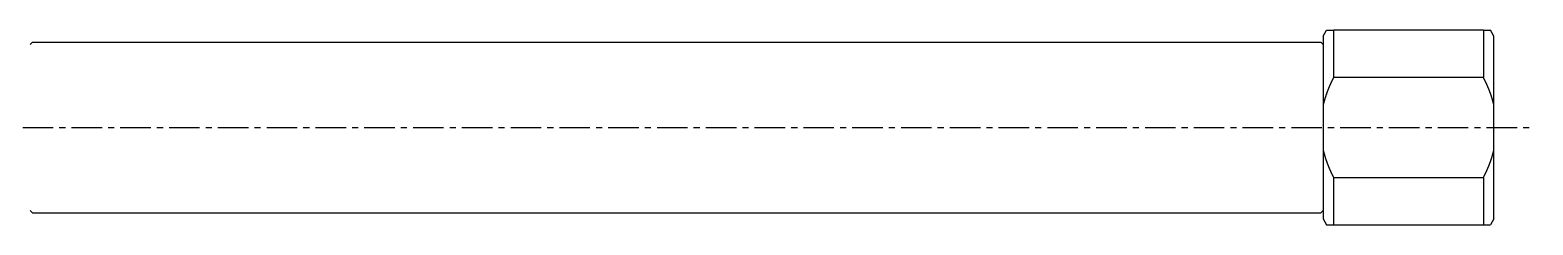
# Model space of a CAD drawing. Extents: x 56 to 259, y 61 to 128.
# Drawn here: x 135.4 to 197, y 107.4 to 115.4 of the extents above; entities that cross this region are included whole.
import ezdxf

# ---------------------------------------------------------------- set-up
doc = ezdxf.new("R2010")
doc.units = 0
doc.linetypes.add('CENTER', pattern=[2, 1.25, -0.25, 0.25, -0.25])
doc.layers.get('0').update_dxf_attribs({"linetype": 'CONTINUOUS'})
doc.layers.add('CENTER', color=1, linetype='CENTER')

msp = doc.modelspace()

# ---------------------------------------------------------------- linework, layer by layer
at = {"color": 7, "linetype": 'CONTINUOUS'}
for p, q in [((188.423, 115.123), (188.568, 115.373)), ((188.568, 115.373), (188.856, 115.373)), ((194.99, 115.373), (188.856, 115.373)), ((188.856, 113.434), (188.856, 115.373)), ((194.99, 115.373), (195.279, 115.373)), ((194.99, 115.373), (194.99, 113.434)), ((195.423, 115.123), (195.279, 115.373)), ((135.423, 114.773), (135.523, 114.873)), ((135.523, 114.873), (188.323, 114.873)), ((188.423, 114.773), (188.323, 114.873)), ((188.423, 115.123), (188.423, 107.623)), ((195.423, 107.623), (195.423, 115.123)), ((188.856, 113.434), (194.99, 113.434)), ((194.99, 109.311), (188.856, 109.311)), ((188.856, 107.373), (188.856, 109.311)), ((194.99, 109.311), (194.99, 107.373)), ((135.423, 107.973), (135.523, 107.873)), ((135.523, 107.873), (188.323, 107.873)), ((188.423, 107.973), (188.323, 107.873)), ((188.423, 107.623), (188.568, 107.373)), ((188.568, 107.373), (188.856, 107.373)), ((188.856, 107.373), (194.99, 107.373)), ((194.99, 107.373), (195.279, 107.373)), ((195.423, 107.623), (195.279, 107.373))]:
    msp.add_line(p, q, dxfattribs=at)
at = {"color": 7}
for points in [[(188.856, 113.434, 0), (188.854, 113.431, 0), (188.852, 113.427, 0), (188.85, 113.423, 0), (188.848, 113.419, 0), (188.846, 113.415, 0), (188.844, 113.412, 0), (188.842, 113.408, 0), (188.84, 113.404, 0), (188.838, 113.4, 0), (188.836, 113.397, 0), (188.835, 113.393, 0), (188.833, 113.389, 0), (188.831, 113.385, 0), (188.829, 113.381, 0), (188.827, 113.378, 0), (188.825, 113.374, 0), (188.823, 113.37, 0), (188.821, 113.366, 0), (188.819, 113.363, 0), (188.817, 113.359, 0), (188.815, 113.355, 0), (188.813, 113.351, 0), (188.811, 113.347, 0), (188.809, 113.344, 0), (188.807, 113.34, 0), (188.806, 113.336, 0), (188.804, 113.332, 0), (188.802, 113.328, 0), (188.8, 113.325, 0), (188.798, 113.321, 0), (188.796, 113.317, 0), (188.794, 113.313, 0), (188.792, 113.309, 0), (188.79, 113.306, 0), (188.789, 113.302, 0), (188.787, 113.298, 0), (188.785, 113.294, 0), (188.783, 113.29, 0), (188.781, 113.286, 0), (188.779, 113.283, 0), (188.777, 113.279, 0), (188.775, 113.275, 0), (188.774, 113.271, 0), (188.772, 113.267, 0), (188.77, 113.263, 0), (188.768, 113.26, 0), (188.766, 113.256, 0), (188.764, 113.252, 0), (188.763, 113.248, 0), (188.761, 113.244, 0), (188.759, 113.24, 0), (188.757, 113.237, 0), (188.755, 113.233, 0), (188.753, 113.229, 0), (188.752, 113.225, 0), (188.75, 113.221, 0), (188.748, 113.217, 0), (188.746, 113.214, 0), (188.744, 113.21, 0), (188.743, 113.206, 0), (188.741, 113.202, 0), (188.739, 113.198, 0), (188.737, 113.194, 0), (188.735, 113.19, 0), (188.734, 113.187, 0), (188.732, 113.183, 0), (188.73, 113.179, 0), (188.728, 113.175, 0), (188.726, 113.171, 0), (188.725, 113.167, 0), (188.723, 113.163, 0), (188.721, 113.16, 0), (188.719, 113.156, 0), (188.718, 113.152, 0), (188.716, 113.148, 0), (188.714, 113.144, 0), (188.712, 113.14, 0), (188.711, 113.136, 0), (188.709, 113.132, 0), (188.707, 113.128, 0), (188.705, 113.125, 0), (188.704, 113.121, 0), (188.702, 113.117, 0), (188.7, 113.113, 0), (188.699, 113.109, 0), (188.697, 113.105, 0), (188.695, 113.101, 0), (188.693, 113.097, 0), (188.692, 113.093, 0), (188.69, 113.09, 0), (188.688, 113.086, 0), (188.687, 113.082, 0), (188.685, 113.078, 0), (188.683, 113.074, 0), (188.682, 113.07, 0), (188.68, 113.066, 0), (188.678, 113.062, 0), (188.677, 113.058, 0), (188.675, 113.054, 0), (188.673, 113.051, 0), (188.672, 113.047, 0), (188.67, 113.043, 0), (188.668, 113.039, 0), (188.667, 113.035, 0), (188.665, 113.031, 0), (188.663, 113.027, 0), (188.662, 113.023, 0), (188.66, 113.019, 0), (188.658, 113.015, 0), (188.657, 113.011, 0), (188.655, 113.007, 0), (188.653, 113.003, 0), (188.652, 113, 0), (188.65, 112.996, 0), (188.649, 112.992, 0), (188.647, 112.988, 0), (188.645, 112.984, 0), (188.644, 112.98, 0), (188.642, 112.976, 0), (188.641, 112.972, 0), (188.639, 112.968, 0), (188.637, 112.964, 0), (188.636, 112.96, 0), (188.634, 112.956, 0), (188.633, 112.952, 0), (188.631, 112.948, 0), (188.629, 112.944, 0), (188.628, 112.94, 0), (188.626, 112.937, 0), (188.625, 112.933, 0), (188.623, 112.929, 0), (188.622, 112.925, 0), (188.62, 112.921, 0), (188.618, 112.917, 0), (188.617, 112.913, 0), (188.615, 112.909, 0), (188.614, 112.905, 0), (188.612, 112.901, 0), (188.611, 112.897, 0), (188.609, 112.893, 0), (188.608, 112.889, 0), (188.606, 112.885, 0), (188.605, 112.881, 0), (188.603, 112.877, 0), (188.602, 112.873, 0), (188.6, 112.869, 0), (188.599, 112.865, 0), (188.597, 112.861, 0), (188.596, 112.857, 0), (188.594, 112.853, 0), (188.593, 112.849, 0), (188.591, 112.845, 0), (188.59, 112.841, 0), (188.588, 112.837, 0), (188.587, 112.833, 0), (188.585, 112.829, 0), (188.584, 112.825, 0), (188.582, 112.821, 0), (188.581, 112.817, 0), (188.579, 112.813, 0), (188.578, 112.809, 0), (188.576, 112.805, 0), (188.575, 112.801, 0), (188.573, 112.797, 0), (188.572, 112.793, 0), (188.571, 112.789, 0), (188.569, 112.785, 0), (188.568, 112.781, 0), (188.566, 112.777, 0), (188.565, 112.773, 0), (188.563, 112.769, 0), (188.562, 112.765, 0), (188.561, 112.761, 0), (188.559, 112.757, 0), (188.558, 112.753, 0), (188.556, 112.749, 0), (188.555, 112.745, 0), (188.554, 112.741, 0), (188.552, 112.737, 0), (188.551, 112.733, 0), (188.549, 112.729, 0), (188.548, 112.725, 0), (188.547, 112.721, 0), (188.545, 112.717, 0), (188.544, 112.713, 0), (188.542, 112.709, 0), (188.541, 112.705, 0), (188.54, 112.701, 0), (188.538, 112.697, 0), (188.537, 112.693, 0), (188.536, 112.689, 0), (188.534, 112.685, 0), (188.533, 112.681, 0), (188.532, 112.677, 0), (188.53, 112.673, 0), (188.529, 112.669, 0), (188.528, 112.665, 0), (188.526, 112.661, 0), (188.525, 112.657, 0), (188.524, 112.653, 0), (188.522, 112.649, 0), (188.521, 112.645, 0), (188.52, 112.64, 0), (188.518, 112.636, 0), (188.517, 112.632, 0), (188.516, 112.628, 0), (188.514, 112.624, 0), (188.513, 112.62, 0), (188.512, 112.616, 0), (188.511, 112.612, 0), (188.509, 112.608, 0), (188.508, 112.604, 0), (188.507, 112.6, 0), (188.506, 112.596, 0), (188.504, 112.592, 0), (188.503, 112.588, 0), (188.502, 112.584, 0), (188.5, 112.58, 0), (188.499, 112.576, 0), (188.498, 112.572, 0), (188.497, 112.567, 0), (188.496, 112.563, 0), (188.494, 112.559, 0), (188.493, 112.555, 0), (188.492, 112.551, 0), (188.491, 112.547, 0), (188.489, 112.543, 0), (188.488, 112.539, 0), (188.487, 112.535, 0), (188.486, 112.531, 0), (188.485, 112.527, 0), (188.483, 112.523, 0), (188.482, 112.519, 0), (188.481, 112.514, 0), (188.48, 112.51, 0), (188.479, 112.506, 0), (188.477, 112.502, 0), (188.476, 112.498, 0), (188.475, 112.494, 0), (188.474, 112.49, 0), (188.473, 112.486, 0), (188.472, 112.482, 0), (188.47, 112.478, 0), (188.469, 112.474, 0), (188.468, 112.47, 0), (188.467, 112.465, 0), (188.466, 112.461, 0), (188.465, 112.457, 0), (188.463, 112.453, 0), (188.462, 112.449, 0), (188.461, 112.445, 0), (188.46, 112.441, 0), (188.459, 112.437, 0), (188.458, 112.433, 0), (188.457, 112.429, 0), (188.456, 112.424, 0), (188.455, 112.42, 0), (188.453, 112.416, 0), (188.452, 112.412, 0), (188.451, 112.408, 0), (188.45, 112.404, 0), (188.449, 112.4, 0), (188.448, 112.396, 0), (188.447, 112.392, 0), (188.446, 112.387, 0), (188.445, 112.383, 0), (188.444, 112.379, 0), (188.443, 112.375, 0), (188.442, 112.371, 0), (188.44, 112.367, 0), (188.439, 112.363, 0), (188.438, 112.359, 0), (188.437, 112.354, 0), (188.436, 112.35, 0), (188.435, 112.346, 0), (188.434, 112.342, 0), (188.433, 112.338, 0), (188.432, 112.334, 0), (188.431, 112.33, 0), (188.43, 112.326, 0), (188.429, 112.321, 0), (188.428, 112.317, 0), (188.427, 112.313, 0), (188.426, 112.309, 0), (188.425, 112.305, 0), (188.424, 112.301, 0), (188.423, 112.297, 0)], [(195.423, 112.297, 0), (195.422, 112.301, 0), (195.421, 112.305, 0), (195.42, 112.309, 0), (195.419, 112.314, 0), (195.418, 112.318, 0), (195.417, 112.322, 0), (195.416, 112.326, 0), (195.415, 112.33, 0), (195.414, 112.334, 0), (195.413, 112.338, 0), (195.412, 112.342, 0), (195.411, 112.347, 0), (195.41, 112.351, 0), (195.409, 112.355, 0), (195.408, 112.359, 0), (195.407, 112.363, 0), (195.406, 112.367, 0), (195.405, 112.371, 0), (195.404, 112.375, 0), (195.403, 112.38, 0), (195.402, 112.384, 0), (195.4, 112.388, 0), (195.399, 112.392, 0), (195.398, 112.396, 0), (195.397, 112.4, 0), (195.396, 112.404, 0), (195.395, 112.408, 0), (195.394, 112.412, 0), (195.393, 112.417, 0), (195.392, 112.421, 0), (195.391, 112.425, 0), (195.39, 112.429, 0), (195.388, 112.433, 0), (195.387, 112.437, 0), (195.386, 112.441, 0), (195.385, 112.445, 0), (195.384, 112.449, 0), (195.383, 112.453, 0), (195.382, 112.458, 0), (195.381, 112.462, 0), (195.379, 112.466, 0), (195.378, 112.47, 0), (195.377, 112.474, 0), (195.376, 112.478, 0), (195.375, 112.482, 0), (195.374, 112.486, 0), (195.372, 112.49, 0), (195.371, 112.494, 0), (195.37, 112.498, 0), (195.369, 112.503, 0), (195.368, 112.507, 0), (195.367, 112.511, 0), (195.365, 112.515, 0), (195.364, 112.519, 0), (195.363, 112.523, 0), (195.362, 112.527, 0), (195.361, 112.531, 0), (195.359, 112.535, 0), (195.358, 112.539, 0), (195.357, 112.543, 0), (195.356, 112.547, 0), (195.354, 112.551, 0), (195.353, 112.556, 0), (195.352, 112.56, 0), (195.351, 112.564, 0), (195.35, 112.568, 0), (195.348, 112.572, 0), (195.347, 112.576, 0), (195.346, 112.58, 0), (195.345, 112.584, 0), (195.343, 112.588, 0), (195.342, 112.592, 0), (195.341, 112.596, 0), (195.34, 112.6, 0), (195.338, 112.604, 0), (195.337, 112.608, 0), (195.336, 112.612, 0), (195.334, 112.616, 0), (195.333, 112.621, 0), (195.332, 112.625, 0), (195.331, 112.629, 0), (195.329, 112.633, 0), (195.328, 112.637, 0), (195.327, 112.641, 0), (195.325, 112.645, 0), (195.324, 112.649, 0), (195.323, 112.653, 0), (195.321, 112.657, 0), (195.32, 112.661, 0), (195.319, 112.665, 0), (195.317, 112.669, 0), (195.316, 112.673, 0), (195.315, 112.677, 0), (195.313, 112.681, 0), (195.312, 112.685, 0), (195.311, 112.689, 0), (195.309, 112.693, 0), (195.308, 112.697, 0), (195.307, 112.701, 0), (195.305, 112.705, 0), (195.304, 112.709, 0), (195.302, 112.713, 0), (195.301, 112.717, 0), (195.3, 112.721, 0), (195.298, 112.725, 0), (195.297, 112.729, 0), (195.296, 112.733, 0), (195.294, 112.737, 0), (195.293, 112.742, 0), (195.291, 112.746, 0), (195.29, 112.75, 0), (195.289, 112.754, 0), (195.287, 112.758, 0), (195.286, 112.762, 0), (195.284, 112.766, 0), (195.283, 112.77, 0), (195.281, 112.774, 0), (195.28, 112.778, 0), (195.279, 112.782, 0), (195.277, 112.786, 0), (195.276, 112.79, 0), (195.274, 112.794, 0), (195.273, 112.798, 0), (195.271, 112.802, 0), (195.27, 112.806, 0), (195.269, 112.81, 0), (195.267, 112.814, 0), (195.266, 112.818, 0), (195.264, 112.822, 0), (195.263, 112.826, 0), (195.261, 112.83, 0), (195.26, 112.834, 0), (195.258, 112.838, 0), (195.257, 112.841, 0), (195.255, 112.845, 0), (195.254, 112.849, 0), (195.252, 112.853, 0), (195.251, 112.857, 0), (195.249, 112.861, 0), (195.248, 112.865, 0), (195.246, 112.869, 0), (195.245, 112.873, 0), (195.243, 112.877, 0), (195.242, 112.881, 0), (195.24, 112.885, 0), (195.239, 112.889, 0), (195.237, 112.893, 0), (195.236, 112.897, 0), (195.234, 112.901, 0), (195.232, 112.905, 0), (195.231, 112.909, 0), (195.229, 112.913, 0), (195.228, 112.917, 0), (195.226, 112.921, 0), (195.225, 112.925, 0), (195.223, 112.929, 0), (195.222, 112.933, 0), (195.22, 112.937, 0), (195.218, 112.941, 0), (195.217, 112.945, 0), (195.215, 112.949, 0), (195.214, 112.952, 0), (195.212, 112.956, 0), (195.211, 112.96, 0), (195.209, 112.964, 0), (195.207, 112.968, 0), (195.206, 112.972, 0), (195.204, 112.976, 0), (195.203, 112.98, 0), (195.201, 112.984, 0), (195.199, 112.988, 0), (195.198, 112.992, 0), (195.196, 112.996, 0), (195.195, 113, 0), (195.193, 113.004, 0), (195.191, 113.008, 0), (195.19, 113.012, 0), (195.188, 113.015, 0), (195.186, 113.019, 0), (195.185, 113.023, 0), (195.183, 113.027, 0), (195.181, 113.031, 0), (195.18, 113.035, 0), (195.178, 113.039, 0), (195.176, 113.043, 0), (195.175, 113.047, 0), (195.173, 113.051, 0), (195.171, 113.055, 0), (195.17, 113.058, 0), (195.168, 113.062, 0), (195.166, 113.066, 0), (195.165, 113.07, 0), (195.163, 113.074, 0), (195.161, 113.078, 0), (195.16, 113.082, 0), (195.158, 113.086, 0), (195.156, 113.09, 0), (195.155, 113.094, 0), (195.153, 113.098, 0), (195.151, 113.101, 0), (195.149, 113.105, 0), (195.148, 113.109, 0), (195.146, 113.113, 0), (195.144, 113.117, 0), (195.143, 113.121, 0), (195.141, 113.125, 0), (195.139, 113.129, 0), (195.137, 113.132, 0), (195.136, 113.136, 0), (195.134, 113.14, 0), (195.132, 113.144, 0), (195.13, 113.148, 0), (195.129, 113.152, 0), (195.127, 113.156, 0), (195.125, 113.16, 0), (195.123, 113.163, 0), (195.122, 113.167, 0), (195.12, 113.171, 0), (195.118, 113.175, 0), (195.116, 113.179, 0), (195.115, 113.183, 0), (195.113, 113.187, 0), (195.111, 113.191, 0), (195.109, 113.194, 0), (195.107, 113.198, 0), (195.106, 113.202, 0), (195.104, 113.206, 0), (195.102, 113.21, 0), (195.1, 113.214, 0), (195.098, 113.217, 0), (195.097, 113.221, 0), (195.095, 113.225, 0), (195.093, 113.229, 0), (195.091, 113.233, 0), (195.089, 113.237, 0), (195.087, 113.241, 0), (195.086, 113.244, 0), (195.084, 113.248, 0), (195.082, 113.252, 0), (195.08, 113.256, 0), (195.078, 113.26, 0), (195.076, 113.264, 0), (195.075, 113.267, 0), (195.073, 113.271, 0), (195.071, 113.275, 0), (195.069, 113.279, 0), (195.067, 113.283, 0), (195.065, 113.286, 0), (195.063, 113.29, 0), (195.062, 113.294, 0), (195.06, 113.298, 0), (195.058, 113.302, 0), (195.056, 113.306, 0), (195.054, 113.309, 0), (195.052, 113.313, 0), (195.05, 113.317, 0), (195.048, 113.321, 0), (195.047, 113.325, 0), (195.045, 113.328, 0), (195.043, 113.332, 0), (195.041, 113.336, 0), (195.039, 113.34, 0), (195.037, 113.344, 0), (195.035, 113.347, 0), (195.033, 113.351, 0), (195.031, 113.355, 0), (195.029, 113.359, 0), (195.027, 113.363, 0), (195.025, 113.366, 0), (195.024, 113.37, 0), (195.022, 113.374, 0), (195.02, 113.378, 0), (195.018, 113.381, 0), (195.016, 113.385, 0), (195.014, 113.389, 0), (195.012, 113.393, 0), (195.01, 113.397, 0), (195.008, 113.4, 0), (195.006, 113.404, 0), (195.004, 113.408, 0), (195.002, 113.412, 0), (195, 113.415, 0), (194.998, 113.419, 0), (194.996, 113.423, 0), (194.994, 113.427, 0), (194.992, 113.431, 0), (194.99, 113.434, 0)], [(188.423, 110.448, 0), (188.424, 110.444, 0), (188.425, 110.44, 0), (188.426, 110.436, 0), (188.427, 110.432, 0), (188.428, 110.428, 0), (188.429, 110.424, 0), (188.43, 110.419, 0), (188.431, 110.415, 0), (188.432, 110.411, 0), (188.433, 110.407, 0), (188.434, 110.403, 0), (188.435, 110.399, 0), (188.436, 110.395, 0), (188.437, 110.391, 0), (188.438, 110.386, 0), (188.44, 110.382, 0), (188.441, 110.378, 0), (188.442, 110.374, 0), (188.443, 110.37, 0), (188.444, 110.366, 0), (188.445, 110.362, 0), (188.446, 110.358, 0), (188.447, 110.354, 0), (188.448, 110.349, 0), (188.449, 110.345, 0), (188.45, 110.341, 0), (188.451, 110.337, 0), (188.452, 110.333, 0), (188.454, 110.329, 0), (188.455, 110.325, 0), (188.456, 110.321, 0), (188.457, 110.317, 0), (188.458, 110.312, 0), (188.459, 110.308, 0), (188.46, 110.304, 0), (188.461, 110.3, 0), (188.462, 110.296, 0), (188.464, 110.292, 0), (188.465, 110.288, 0), (188.466, 110.284, 0), (188.467, 110.28, 0), (188.468, 110.276, 0), (188.469, 110.271, 0), (188.47, 110.267, 0), (188.472, 110.263, 0), (188.473, 110.259, 0), (188.474, 110.255, 0), (188.475, 110.251, 0), (188.476, 110.247, 0), (188.477, 110.243, 0), (188.479, 110.239, 0), (188.48, 110.235, 0), (188.481, 110.231, 0), (188.482, 110.227, 0), (188.483, 110.222, 0), (188.485, 110.218, 0), (188.486, 110.214, 0), (188.487, 110.21, 0), (188.488, 110.206, 0), (188.489, 110.202, 0), (188.491, 110.198, 0), (188.492, 110.194, 0), (188.493, 110.19, 0), (188.494, 110.186, 0), (188.496, 110.182, 0), (188.497, 110.178, 0), (188.498, 110.174, 0), (188.499, 110.17, 0), (188.501, 110.165, 0), (188.502, 110.161, 0), (188.503, 110.157, 0), (188.504, 110.153, 0), (188.506, 110.149, 0), (188.507, 110.145, 0), (188.508, 110.141, 0), (188.509, 110.137, 0), (188.511, 110.133, 0), (188.512, 110.129, 0), (188.513, 110.125, 0), (188.515, 110.121, 0), (188.516, 110.117, 0), (188.517, 110.113, 0), (188.518, 110.109, 0), (188.52, 110.105, 0), (188.521, 110.101, 0), (188.522, 110.097, 0), (188.524, 110.093, 0), (188.525, 110.088, 0), (188.526, 110.084, 0), (188.528, 110.08, 0), (188.529, 110.076, 0), (188.53, 110.072, 0), (188.532, 110.068, 0), (188.533, 110.064, 0), (188.534, 110.06, 0), (188.536, 110.056, 0), (188.537, 110.052, 0), (188.538, 110.048, 0), (188.54, 110.044, 0), (188.541, 110.04, 0), (188.543, 110.036, 0), (188.544, 110.032, 0), (188.545, 110.028, 0), (188.547, 110.024, 0), (188.548, 110.02, 0), (188.549, 110.016, 0), (188.551, 110.012, 0), (188.552, 110.008, 0), (188.554, 110.004, 0), (188.555, 110, 0), (188.556, 109.996, 0), (188.558, 109.992, 0), (188.559, 109.988, 0), (188.561, 109.984, 0), (188.562, 109.98, 0), (188.563, 109.976, 0), (188.565, 109.972, 0), (188.566, 109.968, 0), (188.568, 109.964, 0), (188.569, 109.96, 0), (188.571, 109.956, 0), (188.572, 109.952, 0), (188.574, 109.948, 0), (188.575, 109.944, 0), (188.576, 109.94, 0), (188.578, 109.936, 0), (188.579, 109.932, 0), (188.581, 109.928, 0), (188.582, 109.924, 0), (188.584, 109.92, 0), (188.585, 109.916, 0), (188.587, 109.912, 0), (188.588, 109.908, 0), (188.59, 109.904, 0), (188.591, 109.9, 0), (188.593, 109.896, 0), (188.594, 109.892, 0), (188.596, 109.888, 0), (188.597, 109.884, 0), (188.599, 109.88, 0), (188.6, 109.876, 0), (188.602, 109.872, 0), (188.603, 109.868, 0), (188.605, 109.864, 0), (188.606, 109.86, 0), (188.608, 109.856, 0), (188.609, 109.852, 0), (188.611, 109.848, 0), (188.612, 109.844, 0), (188.614, 109.84, 0), (188.615, 109.836, 0), (188.617, 109.832, 0), (188.619, 109.829, 0), (188.62, 109.825, 0), (188.622, 109.821, 0), (188.623, 109.817, 0), (188.625, 109.813, 0), (188.626, 109.809, 0), (188.628, 109.805, 0), (188.629, 109.801, 0), (188.631, 109.797, 0), (188.633, 109.793, 0), (188.634, 109.789, 0), (188.636, 109.785, 0), (188.637, 109.781, 0), (188.639, 109.777, 0), (188.641, 109.773, 0), (188.642, 109.769, 0), (188.644, 109.765, 0), (188.645, 109.761, 0), (188.647, 109.757, 0), (188.649, 109.754, 0), (188.65, 109.75, 0), (188.652, 109.746, 0), (188.654, 109.742, 0), (188.655, 109.738, 0), (188.657, 109.734, 0), (188.658, 109.73, 0), (188.66, 109.726, 0), (188.662, 109.722, 0), (188.663, 109.718, 0), (188.665, 109.714, 0), (188.667, 109.71, 0), (188.668, 109.706, 0), (188.67, 109.703, 0), (188.672, 109.699, 0), (188.673, 109.695, 0), (188.675, 109.691, 0), (188.677, 109.687, 0), (188.678, 109.683, 0), (188.68, 109.679, 0), (188.682, 109.675, 0), (188.683, 109.671, 0), (188.685, 109.667, 0), (188.687, 109.664, 0), (188.688, 109.66, 0), (188.69, 109.656, 0), (188.692, 109.652, 0), (188.694, 109.648, 0), (188.695, 109.644, 0), (188.697, 109.64, 0), (188.699, 109.636, 0), (188.7, 109.632, 0), (188.702, 109.628, 0), (188.704, 109.625, 0), (188.706, 109.621, 0), (188.707, 109.617, 0), (188.709, 109.613, 0), (188.711, 109.609, 0), (188.712, 109.605, 0), (188.714, 109.601, 0), (188.716, 109.597, 0), (188.718, 109.594, 0), (188.719, 109.59, 0), (188.721, 109.586, 0), (188.723, 109.582, 0), (188.725, 109.578, 0), (188.727, 109.574, 0), (188.728, 109.57, 0), (188.73, 109.566, 0), (188.732, 109.563, 0), (188.734, 109.559, 0), (188.735, 109.555, 0), (188.737, 109.551, 0), (188.739, 109.547, 0), (188.741, 109.543, 0), (188.743, 109.539, 0), (188.744, 109.536, 0), (188.746, 109.532, 0), (188.748, 109.528, 0), (188.75, 109.524, 0), (188.752, 109.52, 0), (188.753, 109.516, 0), (188.755, 109.513, 0), (188.757, 109.509, 0), (188.759, 109.505, 0), (188.761, 109.501, 0), (188.763, 109.497, 0), (188.764, 109.493, 0), (188.766, 109.49, 0), (188.768, 109.486, 0), (188.77, 109.482, 0), (188.772, 109.478, 0), (188.774, 109.474, 0), (188.775, 109.47, 0), (188.777, 109.467, 0), (188.779, 109.463, 0), (188.781, 109.459, 0), (188.783, 109.455, 0), (188.785, 109.451, 0), (188.787, 109.447, 0), (188.789, 109.444, 0), (188.79, 109.44, 0), (188.792, 109.436, 0), (188.794, 109.432, 0), (188.796, 109.428, 0), (188.798, 109.425, 0), (188.8, 109.421, 0), (188.802, 109.417, 0), (188.804, 109.413, 0), (188.806, 109.409, 0), (188.807, 109.406, 0), (188.809, 109.402, 0), (188.811, 109.398, 0), (188.813, 109.394, 0), (188.815, 109.39, 0), (188.817, 109.387, 0), (188.819, 109.383, 0), (188.821, 109.379, 0), (188.823, 109.375, 0), (188.825, 109.371, 0), (188.827, 109.368, 0), (188.829, 109.364, 0), (188.831, 109.36, 0), (188.833, 109.356, 0), (188.835, 109.353, 0), (188.836, 109.349, 0), (188.838, 109.345, 0), (188.84, 109.341, 0), (188.842, 109.337, 0), (188.844, 109.334, 0), (188.846, 109.33, 0), (188.848, 109.326, 0), (188.85, 109.322, 0), (188.852, 109.319, 0), (188.854, 109.315, 0), (188.856, 109.311, 0)], [(194.99, 109.311, 0), (194.992, 109.315, 0), (194.994, 109.319, 0), (194.996, 109.322, 0), (194.998, 109.326, 0), (195, 109.33, 0), (195.002, 109.334, 0), (195.004, 109.338, 0), (195.006, 109.341, 0), (195.008, 109.345, 0), (195.01, 109.349, 0), (195.012, 109.353, 0), (195.014, 109.356, 0), (195.016, 109.36, 0), (195.018, 109.364, 0), (195.02, 109.368, 0), (195.022, 109.372, 0), (195.024, 109.375, 0), (195.025, 109.379, 0), (195.027, 109.383, 0), (195.029, 109.387, 0), (195.031, 109.39, 0), (195.033, 109.394, 0), (195.035, 109.398, 0), (195.037, 109.402, 0), (195.039, 109.406, 0), (195.041, 109.409, 0), (195.043, 109.413, 0), (195.045, 109.417, 0), (195.047, 109.421, 0), (195.048, 109.425, 0), (195.05, 109.428, 0), (195.052, 109.432, 0), (195.054, 109.436, 0), (195.056, 109.44, 0), (195.058, 109.444, 0), (195.06, 109.448, 0), (195.062, 109.451, 0), (195.063, 109.455, 0), (195.065, 109.459, 0), (195.067, 109.463, 0), (195.069, 109.467, 0), (195.071, 109.47, 0), (195.073, 109.474, 0), (195.075, 109.478, 0), (195.076, 109.482, 0), (195.078, 109.486, 0), (195.08, 109.49, 0), (195.082, 109.493, 0), (195.084, 109.497, 0), (195.086, 109.501, 0), (195.088, 109.505, 0), (195.089, 109.509, 0), (195.091, 109.513, 0), (195.093, 109.516, 0), (195.095, 109.52, 0), (195.097, 109.524, 0), (195.098, 109.528, 0), (195.1, 109.532, 0), (195.102, 109.536, 0), (195.104, 109.54, 0), (195.106, 109.543, 0), (195.107, 109.547, 0), (195.109, 109.551, 0), (195.111, 109.555, 0), (195.113, 109.559, 0), (195.115, 109.563, 0), (195.116, 109.567, 0), (195.118, 109.57, 0), (195.12, 109.574, 0), (195.122, 109.578, 0), (195.123, 109.582, 0), (195.125, 109.586, 0), (195.127, 109.59, 0), (195.129, 109.594, 0), (195.13, 109.598, 0), (195.132, 109.601, 0), (195.134, 109.605, 0), (195.136, 109.609, 0), (195.137, 109.613, 0), (195.139, 109.617, 0), (195.141, 109.621, 0), (195.143, 109.625, 0), (195.144, 109.629, 0), (195.146, 109.632, 0), (195.148, 109.636, 0), (195.15, 109.64, 0), (195.151, 109.644, 0), (195.153, 109.648, 0), (195.155, 109.652, 0), (195.156, 109.656, 0), (195.158, 109.66, 0), (195.16, 109.664, 0), (195.161, 109.668, 0), (195.163, 109.671, 0), (195.165, 109.675, 0), (195.166, 109.679, 0), (195.168, 109.683, 0), (195.17, 109.687, 0), (195.172, 109.691, 0), (195.173, 109.695, 0), (195.175, 109.699, 0), (195.177, 109.703, 0), (195.178, 109.707, 0), (195.18, 109.711, 0), (195.181, 109.714, 0), (195.183, 109.718, 0), (195.185, 109.722, 0), (195.186, 109.726, 0), (195.188, 109.73, 0), (195.19, 109.734, 0), (195.191, 109.738, 0), (195.193, 109.742, 0), (195.195, 109.746, 0), (195.196, 109.75, 0), (195.198, 109.754, 0), (195.199, 109.758, 0), (195.201, 109.762, 0), (195.203, 109.766, 0), (195.204, 109.769, 0), (195.206, 109.773, 0), (195.207, 109.777, 0), (195.209, 109.781, 0), (195.211, 109.785, 0), (195.212, 109.789, 0), (195.214, 109.793, 0), (195.215, 109.797, 0), (195.217, 109.801, 0), (195.219, 109.805, 0), (195.22, 109.809, 0), (195.222, 109.813, 0), (195.223, 109.817, 0), (195.225, 109.821, 0), (195.226, 109.825, 0), (195.228, 109.829, 0), (195.229, 109.833, 0), (195.231, 109.837, 0), (195.233, 109.841, 0), (195.234, 109.845, 0), (195.236, 109.849, 0), (195.237, 109.852, 0), (195.239, 109.856, 0), (195.24, 109.86, 0), (195.242, 109.864, 0), (195.243, 109.868, 0), (195.245, 109.872, 0), (195.246, 109.876, 0), (195.248, 109.88, 0), (195.249, 109.884, 0), (195.251, 109.888, 0), (195.252, 109.892, 0), (195.254, 109.896, 0), (195.255, 109.9, 0), (195.257, 109.904, 0), (195.258, 109.908, 0), (195.26, 109.912, 0), (195.261, 109.916, 0), (195.263, 109.92, 0), (195.264, 109.924, 0), (195.266, 109.928, 0), (195.267, 109.932, 0), (195.269, 109.936, 0), (195.27, 109.94, 0), (195.271, 109.944, 0), (195.273, 109.948, 0), (195.274, 109.952, 0), (195.276, 109.956, 0), (195.277, 109.96, 0), (195.279, 109.964, 0), (195.28, 109.968, 0), (195.282, 109.972, 0), (195.283, 109.976, 0), (195.284, 109.98, 0), (195.286, 109.984, 0), (195.287, 109.988, 0), (195.289, 109.992, 0), (195.29, 109.996, 0), (195.291, 110, 0), (195.293, 110.004, 0), (195.294, 110.008, 0), (195.296, 110.012, 0), (195.297, 110.016, 0), (195.298, 110.02, 0), (195.3, 110.024, 0), (195.301, 110.028, 0), (195.303, 110.032, 0), (195.304, 110.036, 0), (195.305, 110.04, 0), (195.307, 110.044, 0), (195.308, 110.048, 0), (195.309, 110.052, 0), (195.311, 110.056, 0), (195.312, 110.061, 0), (195.313, 110.065, 0), (195.315, 110.069, 0), (195.316, 110.073, 0), (195.317, 110.077, 0), (195.319, 110.081, 0), (195.32, 110.085, 0), (195.321, 110.089, 0), (195.323, 110.093, 0), (195.324, 110.097, 0), (195.325, 110.101, 0), (195.327, 110.105, 0), (195.328, 110.109, 0), (195.329, 110.113, 0), (195.331, 110.117, 0), (195.332, 110.121, 0), (195.333, 110.125, 0), (195.334, 110.129, 0), (195.336, 110.133, 0), (195.337, 110.137, 0), (195.338, 110.141, 0), (195.34, 110.145, 0), (195.341, 110.15, 0), (195.342, 110.154, 0), (195.343, 110.158, 0), (195.345, 110.162, 0), (195.346, 110.166, 0), (195.347, 110.17, 0), (195.348, 110.174, 0), (195.35, 110.178, 0), (195.351, 110.182, 0), (195.352, 110.186, 0), (195.353, 110.19, 0), (195.355, 110.194, 0), (195.356, 110.198, 0), (195.357, 110.202, 0), (195.358, 110.206, 0), (195.359, 110.211, 0), (195.361, 110.215, 0), (195.362, 110.219, 0), (195.363, 110.223, 0), (195.364, 110.227, 0), (195.365, 110.231, 0), (195.367, 110.235, 0), (195.368, 110.239, 0), (195.369, 110.243, 0), (195.37, 110.247, 0), (195.371, 110.251, 0), (195.373, 110.255, 0), (195.374, 110.26, 0), (195.375, 110.264, 0), (195.376, 110.268, 0), (195.377, 110.272, 0), (195.378, 110.276, 0), (195.379, 110.28, 0), (195.381, 110.284, 0), (195.382, 110.288, 0), (195.383, 110.292, 0), (195.384, 110.296, 0), (195.385, 110.3, 0), (195.386, 110.305, 0), (195.387, 110.309, 0), (195.389, 110.313, 0), (195.39, 110.317, 0), (195.391, 110.321, 0), (195.392, 110.325, 0), (195.393, 110.329, 0), (195.394, 110.333, 0), (195.395, 110.337, 0), (195.396, 110.342, 0), (195.397, 110.346, 0), (195.398, 110.35, 0), (195.4, 110.354, 0), (195.401, 110.358, 0), (195.402, 110.362, 0), (195.403, 110.366, 0), (195.404, 110.37, 0), (195.405, 110.374, 0), (195.406, 110.379, 0), (195.407, 110.383, 0), (195.408, 110.387, 0), (195.409, 110.391, 0), (195.41, 110.395, 0), (195.411, 110.399, 0), (195.412, 110.403, 0), (195.413, 110.407, 0), (195.414, 110.412, 0), (195.415, 110.416, 0), (195.416, 110.42, 0), (195.417, 110.424, 0), (195.418, 110.428, 0), (195.419, 110.432, 0), (195.42, 110.436, 0), (195.421, 110.441, 0), (195.422, 110.445, 0), (195.423, 110.449, 0)]]:
    msp.add_polyline3d(points, dxfattribs=at)
at = {"layer": 'CENTER', "color": 1, "linetype": 'CENTER'}
msp.add_line((87.123, 111.373), (197.023, 111.373), dxfattribs=at)

doc.saveas('drawing.dxf')
